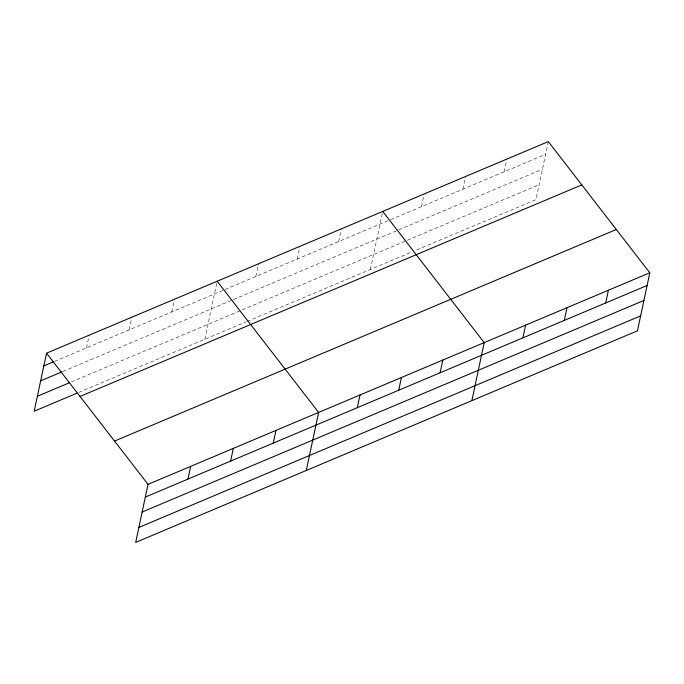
<?xml version="1.0" encoding="UTF-8"?>
<svg xmlns="http://www.w3.org/2000/svg" width="684" height="684" viewBox="0 0 684 684"><rect width="100%" height="100%" fill="white"/><g stroke="black" fill="none" stroke-linecap="round" stroke-linejoin="round"><path stroke-width="0.51" stroke-dasharray="3.42 2.56" d="M86.483 347.899L89.185 335.186M129.139 329.91L131.841 317.205M171.787 311.93L174.488 299.224M204.807 339.281L217.144 281.235M255.833 276.49L258.535 263.785M297.232 259.039L299.934 246.326M338.631 241.58L341.333 228.875M370.395 269.462L382.732 211.416M421.421 206.671L424.123 193.965M462.82 189.22L465.522 176.506M504.219 171.761L506.921 159.056M548.311 141.597L535.974 199.642L415.641 250.378M54.498 361.383L224.07 289.888M225.027 289.477L389.658 220.068M390.615 219.658L545.61 154.31M62.954 371.438L232.44 299.977M233.406 299.566L542.438 169.264M71.307 381.946L406.305 240.7M407.262 240.289L539.154 184.68M78.788 392.411L246.197 321.822M247.163 321.42L411.785 252.003"/><path stroke-width="1.03" d="M46.538 353.175L148.026 484.358L135.688 542.403L637.462 330.825L649.8 272.788L548.311 141.597L46.538 353.175L34.2 411.212L76.847 393.232M187.972 479.082L190.674 466.377M230.628 461.101L233.321 448.388M273.275 443.112L275.977 430.407M306.287 470.464L318.624 412.426L217.144 281.235M357.322 407.673L360.023 394.967M398.721 390.222L401.423 377.517M440.12 372.763L442.813 360.058M471.874 400.644L484.212 342.607L382.732 211.416M522.909 337.862L525.611 325.148M564.309 320.403L567.01 307.697M605.699 302.952L608.401 290.238M43.836 365.88L53.532 361.793M40.655 380.843L61.979 371.848M37.381 396.25L69.366 382.766M80.028 396.464L581.802 184.894M114.536 441.069L616.31 229.499M148.026 484.358L649.8 272.788M145.324 497.063L647.098 285.493M142.144 512.025L643.918 300.456M138.869 527.441L640.643 315.871"/></g></svg>
